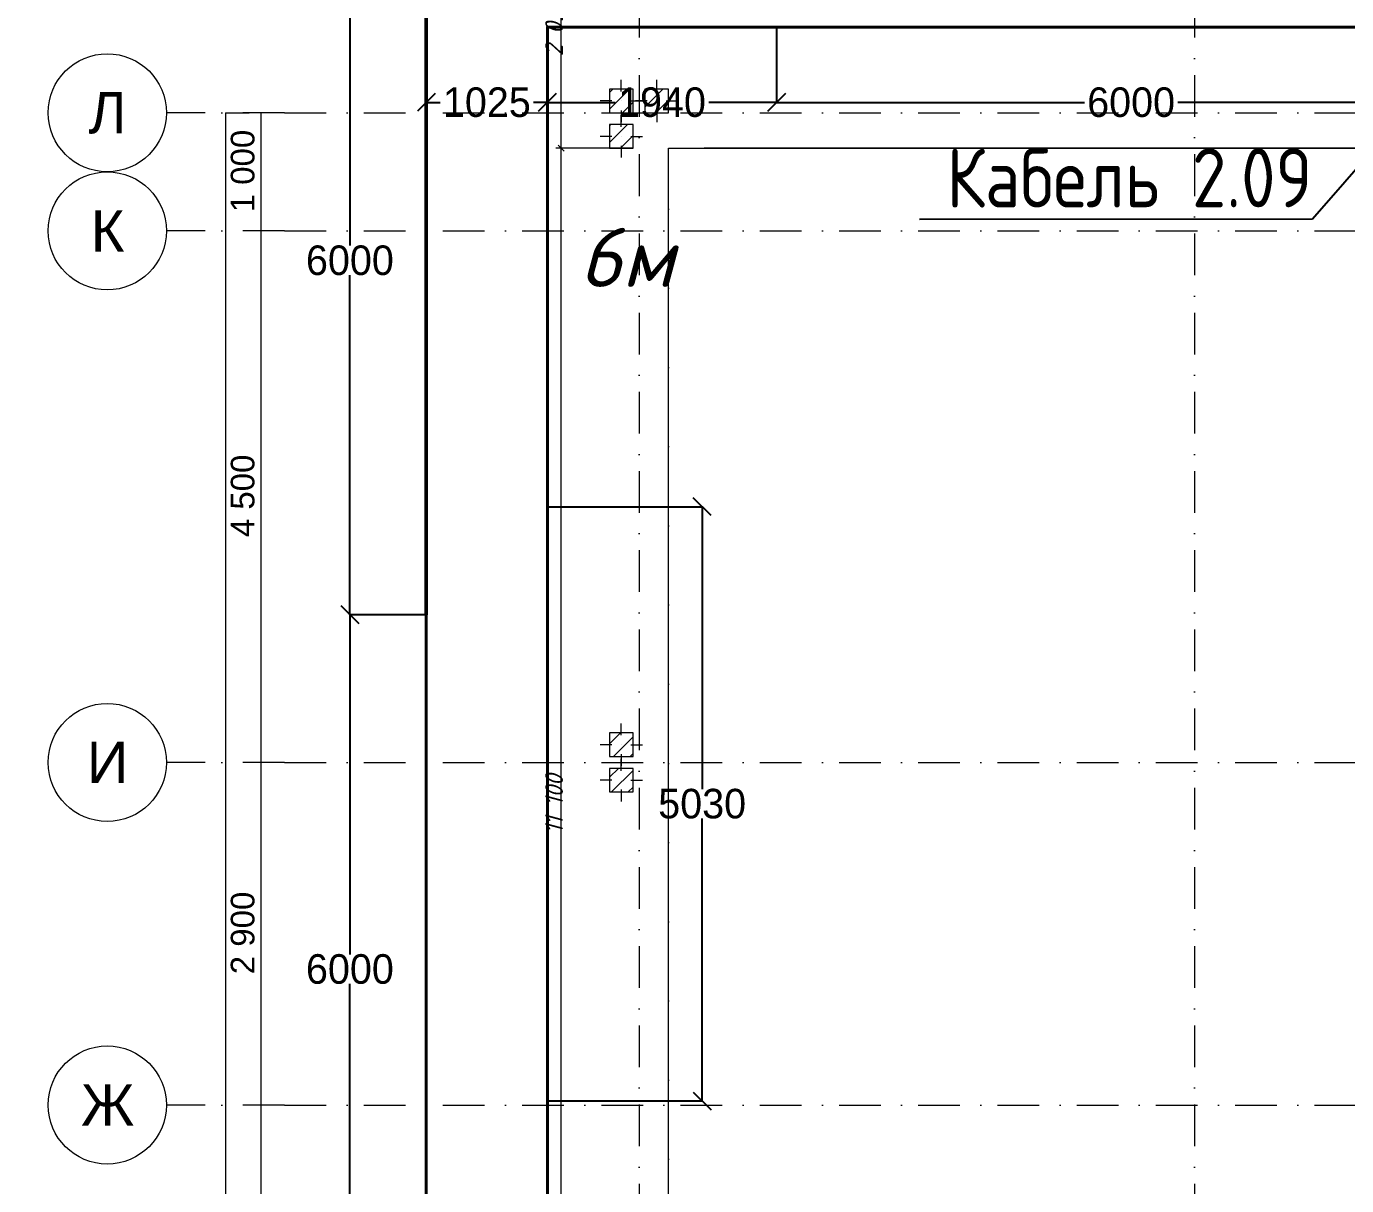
# Model space of a CAD drawing. Header units: millimetres. Extents: x 1499747 to 4230374, y -28481 to 441852.
# Drawn here: x 2426794 to 2437966, y 308201 to 318014 of the extents above; entities that cross this region are included whole.
import ezdxf
from ezdxf import colors
from ezdxf.entities.mleader import LeaderData, LeaderLine
from ezdxf.math import Vec2, Vec3
from ezdxf.xclip import XClip

# ---------------------------------------------------------------- set-up
doc = ezdxf.new("R2010")
doc.units = ezdxf.units.MM
doc.header["$MEASUREMENT"] = 0
doc.header["$XCLIPFRAME"] = 0
doc.set_wipeout_variables(frame=1)
for name, pattern in [('Dot & Dashed', [670.277762, 352.777767, -176.388884, 0, -141.111112]), ('Wipeout_Contour', [1000, 0, -1000]), ('Штрихпунктирная', [670.277762, 352.777767, -176.388884, 0, -141.111112])]:
    doc.linetypes.add(name, pattern=pattern)
for name, color, linetype in [('0_ANNOT_Dimensions', 7, 'Continuous'), ('13 этаж_25_Конструктив - Колонны', 7, 'Continuous'), ('Чертеж и Рисунок', 7, 'Continuous')]:
    doc.layers.add(name, color=color, linetype=linetype)
for name, color, linetype, lineweight in [('13 этаж_25_Конструктив - Колонны_Ном._пера__167_Ном._пера__251', 251, 'Continuous', 18), ('13 этаж_25_Конструктив - Колонны_Ном._пера__20_Ном._пера__1', 1, 'Continuous', 18), ('13 этаж_25_Конструктив - Колонны_Ном._пера__28_Ном._пера__12', 12, 'Continuous', 18), ('13 этаж_25_Конструктив - Колонны_Ном._пера__7', 7, 'Continuous', 18), ('13 этаж_25_Парапет_Ном._пера__20_Ном._пера__1', 1, 'Continuous', 18), ('13 этаж_25_Размер - ГКЛ перегородки_Ном._пера__1_Ном._пера__7', 7, 'Continuous', 18), ('13 этаж_25_Размер - Осевые Размеры_Ном._пера__1_Ном._пера__7', 7, 'Continuous', 18), ('13 этаж_25_Элемент Модели - Оси_Ном._пера__2_Ном._пера__8', 8, 'Continuous', 18), ('Кабель 2х6 mm', 150, 'Continuous', 30), ('ТП', 250, 'Continuous', 30)]:
    doc.layers.add(name, color=color, linetype=linetype, lineweight=lineweight)
doc.styles.add('ISOCPEUR_4', font='isocpeur.ttf', dxfattribs={"width": 0.85, "height": 250})
doc.styles.add('СГЕНЕРИР_СТИЛЬ_1', font='')
doc.styles.add('СГЕНЕРИР_СТИЛЬ_2', font='arial.ttf')
doc.styles.add('Текст', font='isocpeui.ttf')
doc.styles.get('СГЕНЕРИР_СТИЛЬ_1').set_extended_font_data('GOST Common', italic=True)
doc.dimstyles.get("Standard").update_dxf_attribs({"dimtxt": 0.18, "dimasz": 0.18, "dimexe": 0.18, "dimexo": 0.0625, "dimgap": 0.09, "dimtad": 0, "dimtih": 1, "dimtoh": 1, "dimdec": 4, "dimzin": 0, "dimdsep": 46, "dimtxsty": 'Standard', "dimcen": 0.09, "dimadec": 0, "dimazin": 0, "dimtfac": 1, "dimtdec": 4, "dimtofl": 0, "dimtmove": 0, "dimatfit": 3, "dimfxl": 1, "dimtolj": 1, "dimtzin": 0, "dimarcsym": 0})
pattern_1 = [(45, (1162404.69, 34264.05), (-70.7107, 70.7107), [])]

# ---------------------------------------------------------------- blocks, each defined once
blk = doc.blocks.new('Чертеж_4_25', base_point=(1186000, 29700))
at = {"layer": '13 этаж_25_Парапет_Ном._пера__20_Ном._пера__1', "color": 9, "linetype": 'Continuous', "true_color": 0xc7c8ca}
for p, q in [((1160605, 31664), (1160605, 47714)), ((1162655, 34564), (1162655, 45664)), ((1162655, 45664), (1171930, 45664))]:
    blk.add_line(p, q, dxfattribs=at)
at = {"layer": '13 этаж_25_Парапет_Ном._пера__20_Ном._пера__1', "color": 9, "linetype": 'Dot & Dashed', "true_color": 0xc7c8ca}
for p, q in [((1162655, 34564), (1162655, 45664)), ((1162655, 45664), (1171930, 45664))]:
    blk.add_line(p, q, dxfattribs=at)
at = {"layer": '13 этаж_25_Размер - ГКЛ перегородки_Ном._пера__1_Ном._пера__7', "color": 9, "linetype": 'Continuous', "true_color": 0xc7c8ca}
for p, q in [((1161747, 45664), (1161747, 47714)), ((1161722, 45689), (1161772, 45639)), ((1161722, 45689), (1161772, 45639)), ((1161747, 34564), (1161747, 45664)), ((1161747, 34564), (1161747, 45664)), ((1168606, 45664), (1162955, 45664)), ((1168606, 45664), (1162955, 45664))]:
    blk.add_line(p, q, dxfattribs=at)
at = {"layer": '13 этаж_25_Размер - Осевые Размеры_Ном._пера__1_Ном._пера__7', "linetype": 'Continuous'}
for p, q in [((1158905, 45964), (1158905, 45964)), ((1158905, 45964), (1158905, 16064)), ((1158905, 45964), (1158905, 45964)), ((1158905, 45964), (1159105, 45964)), ((1159205, 45964), (1159205, 45964)), ((1159205, 45964), (1159205, 44964)), ((1159205, 45964), (1159205, 45964)), ((1159205, 45964), (1159205, 45964)), ((1159205, 44964), (1159205, 44964)), ((1159205, 44964), (1159205, 44964)), ((1159205, 44964), (1159205, 44964)), ((1159205, 44964), (1159205, 40464)), ((1159205, 44964), (1159205, 44964)), ((1159205, 40464), (1159205, 40464)), ((1159205, 40464), (1159205, 40464)), ((1159205, 40464), (1159205, 40464)), ((1159205, 40464), (1159205, 37564)), ((1159205, 40464), (1159205, 40464)), ((1159205, 37564), (1159205, 37564)), ((1159205, 37564), (1159205, 37564)), ((1159205, 37564), (1159205, 37564)), ((1159205, 37564), (1159205, 34264)), ((1159205, 37564), (1159205, 37564))]:
    blk.add_line(p, q, dxfattribs=at)
at = {"layer": '13 этаж_25_Элемент Модели - Оси_Ном._пера__2_Ном._пера__8', "linetype": 'Штрихпунктирная'}
for p, q in [((1167105, 48964), (1167105, 14064)), ((1159405, 45964), (1158405, 45964)), ((1159405, 44964), (1158405, 44964)), ((1159405, 44964), (1216205, 44964)), ((1159405, 40464), (1158405, 40464)), ((1159405, 37564), (1158405, 37564)), ((1159405, 37564), (1216205, 37564))]:
    blk.add_line(p, q, dxfattribs=at)
at = {"layer": '13 этаж_25_Элемент Модели - Оси_Ном._пера__2_Ном._пера__8', "linetype": 'Continuous'}
for p, q in [((1159405, 45964), (1159405, 45964)), ((1159405, 45964), (1159405, 45964)), ((1159405, 44964), (1159405, 44964)), ((1159405, 44964), (1159405, 44964)), ((1159405, 40464), (1159405, 40464)), ((1159405, 40464), (1159405, 40464)), ((1159405, 37564), (1159405, 37564)), ((1159405, 37564), (1159405, 37564))]:
    blk.add_line(p, q, dxfattribs=at)
for centre in [(1157905, 45964), (1157905, 44964), (1157905, 40464), (1157905, 37564)]:
    blk.add_circle(centre, 500, dxfattribs=at)
at = {"layer": '13 этаж_25_Размер - ГКЛ перегородки_Ном._пера__1_Ном._пера__7', "color": 9, "linetype": 'Continuous', "true_color": 0xc7c8ca, "char_height": 150, "attachment_point": 7, "rotation": 90, "style": 'СГЕНЕРИР_СТИЛЬ_1'}
for s, insert in [('\\A1;{\\pql;\\fGOST Common|b0|i1|c204|p0;\\W1.000000;2\xa0050}', (1161761, 46443)), ('\\A1;{\\pql;\\fGOST Common|b0|i1|c204|p0;\\W1.000000;11\xa0100}', (1161761, 39861))]:
    blk.add_mtext(s, dxfattribs=dict(at, insert=insert))
at = {"layer": '13 этаж_25_Размер - Осевые Размеры_Ном._пера__1_Ном._пера__7', "linetype": 'Continuous', "char_height": 200, "attachment_point": 7, "rotation": 90, "style": 'СГЕНЕРИР_СТИЛЬ_2'}
for s, insert in [('\\A1;{\\pql;\\fArial|b0|i0|c204|p0;\\W1.000000;1\xa0000}', (1159153, 45121)), ('\\A1;{\\pql;\\fArial|b0|i0|c204|p0;\\W1.000000;4\xa0500}', (1159153, 42371)), ('\\A1;{\\pql;\\fArial|b0|i0|c204|p0;\\W1.000000;2\xa0900}', (1159153, 38671))]:
    blk.add_mtext(s, dxfattribs=dict(at, insert=insert))
at = {"layer": '13 этаж_25_Элемент Модели - Оси_Ном._пера__2_Ном._пера__8', "linetype": 'Continuous', "char_height": 350, "attachment_point": 1, "style": 'СГЕНЕРИР_СТИЛЬ_2'}
for s, insert in [('\\A1;{\\pql;\\fArial|b0|i0|c204|p0;\\W1.000000;Л}', (1157747, 46139)), ('\\A1;{\\pql;\\fArial|b0|i0|c204|p0;\\W1.000000;К}', (1157765, 45139)), ('\\A1;{\\pql;\\fArial|b0|i0|c204|p0;\\W1.000000;И}', (1157732, 40639)), ('\\A1;{\\pql;\\fArial|b0|i0|c204|p0;\\W1.000000;Ж}', (1157683, 37739))]:
    blk.add_mtext(s, dxfattribs=dict(at, insert=insert))
at = {"color": 9, "linetype": 'Wipeout_Contour', "ltscale": 4652621.322316021, "true_color": 0xc7c8ca}
blk.add_wipeout([(1162155, 45664), (1162355, 45664), (1162355, 45864), (1162155, 45864)], dxfattribs=at).dxf.layer = '13 этаж_25_Конструктив - Колонны'
at = {"color": 9, "linetype": 'Wipeout_Contour', "ltscale": 4651856.362068539, "true_color": 0xc7c8ca}
blk.add_wipeout([(1162155, 40514), (1162355, 40514), (1162355, 40714), (1162155, 40714)], dxfattribs=at).dxf.layer = '13 этаж_25_Конструктив - Колонны'
at = {"layer": '13 этаж_25_Конструктив - Колонны_Ном._пера__167_Ном._пера__251', "linetype": 'Continuous', "true_color": 0xc7c8ca}
h = blk.add_hatch(dxfattribs=at)
h.set_pattern_fill('МЕТАЛЛ___ТВЕРДЫЙ_СПЛАВ_0019', color=9, style=0, pattern_type=2)
h.set_pattern_definition(pattern_1)
h.paths.add_polyline_path([(1162155, 45664), (1162355, 45664), (1162355, 45864), (1162155, 45864)])
h = blk.add_hatch(dxfattribs=at)
h.set_pattern_fill('МЕТАЛЛ___ТВЕРДЫЙ_СПЛАВ_0019', color=9, style=0, pattern_type=2)
h.set_pattern_definition(pattern_1)
h.paths.add_polyline_path([(1162155, 40514), (1162355, 40514), (1162355, 40714), (1162155, 40714)])
at = {"layer": '13 этаж_25_Конструктив - Колонны_Ном._пера__20_Ном._пера__1', "color": 9, "linetype": 'Continuous', "true_color": 0xc7c8ca}
for p, q in [((1162255, 45844), (1162255, 45944)), ((1162175, 45764), (1162075, 45764)), ((1162255, 45764), (1162255, 45764)), ((1162335, 45764), (1162435, 45764)), ((1162255, 45684), (1162255, 45584)), ((1162255, 40694), (1162255, 40794)), ((1162175, 40614), (1162075, 40614)), ((1162255, 40614), (1162255, 40614)), ((1162335, 40614), (1162435, 40614)), ((1162255, 40534), (1162255, 40434))]:
    blk.add_line(p, q, dxfattribs=at)
at = {"layer": '13 этаж_25_Конструктив - Колонны_Ном._пера__28_Ном._пера__12', "color": 9, "linetype": 'Continuous', "true_color": 0xc7c8ca, "flags": 128}
for points in [[(1162155, 45664), (1162355, 45664), (1162355, 45864), (1162155, 45864)], [(1162155, 40514), (1162355, 40514), (1162355, 40714), (1162155, 40714)]]:
    blk.add_lwpolyline(points, close=True, dxfattribs=at)
at = {"layer": '13 этаж_25_Конструктив - Колонны_Ном._пера__7', "color": 9, "linetype": 'Wipeout_Contour', "true_color": 0xc7c8ca}
for p, q in [((1162355, 45864), (1162155, 45864)), ((1162155, 45864), (1162155, 45664)), ((1162355, 45664), (1162355, 45864)), ((1162155, 45664), (1162355, 45664)), ((1162355, 40714), (1162155, 40714)), ((1162155, 40714), (1162155, 40514)), ((1162355, 40514), (1162355, 40714)), ((1162155, 40514), (1162355, 40514))]:
    blk.add_line(p, q, dxfattribs=at)
at = {"layer": '13 этаж_25_Размер - ГКЛ перегородки_Ном._пера__1_Ном._пера__7', "color": 9, "linetype": 'Continuous', "true_color": 0xc7c8ca}
blk.add_line((1162355, 45664), (1161700, 45664), dxfattribs=at)
blk.add_line((1162355, 45664), (1161700, 45664), dxfattribs=at)
at = {"color": 9, "linetype": 'Wipeout_Contour', "ltscale": 4652668.690521195, "true_color": 0xc7c8ca}
blk.add_wipeout([(1162155, 45964), (1162355, 45964), (1162355, 46164), (1162155, 46164)], dxfattribs=at).dxf.layer = '13 этаж_25_Конструктив - Колонны'
at = {"color": 9, "linetype": 'Wipeout_Contour', "ltscale": 4651814.609206928, "true_color": 0xc7c8ca}
blk.add_wipeout([(1162155, 40214), (1162355, 40214), (1162355, 40414), (1162155, 40414)], dxfattribs=at).dxf.layer = '13 этаж_25_Конструктив - Колонны'
at = {"layer": '13 этаж_25_Конструктив - Колонны_Ном._пера__167_Ном._пера__251', "linetype": 'Continuous', "true_color": 0xc7c8ca}
h = blk.add_hatch(dxfattribs=at)
h.set_pattern_fill('МЕТАЛЛ___ТВЕРДЫЙ_СПЛАВ_0019', color=9, style=0, pattern_type=2)
h.set_pattern_definition(pattern_1)
h.paths.add_polyline_path([(1162155, 45964), (1162355, 45964), (1162355, 46164), (1162155, 46164)])
h = blk.add_hatch(dxfattribs=at)
h.set_pattern_fill('МЕТАЛЛ___ТВЕРДЫЙ_СПЛАВ_0019', color=9, style=0, pattern_type=2)
h.set_pattern_definition(pattern_1)
h.paths.add_polyline_path([(1162155, 40214), (1162355, 40214), (1162355, 40414), (1162155, 40414)])
at = {"layer": '13 этаж_25_Конструктив - Колонны_Ном._пера__20_Ном._пера__1', "color": 9, "linetype": 'Continuous', "true_color": 0xc7c8ca}
for p, q in [((1162255, 46144), (1162255, 46244)), ((1162175, 46064), (1162075, 46064)), ((1162255, 46064), (1162255, 46064)), ((1162335, 46064), (1162435, 46064)), ((1162255, 45984), (1162255, 45884)), ((1162255, 40394), (1162255, 40494)), ((1162175, 40314), (1162075, 40314)), ((1162255, 40314), (1162255, 40314)), ((1162255, 40234), (1162255, 40134)), ((1162335, 40314), (1162435, 40314))]:
    blk.add_line(p, q, dxfattribs=at)
at = {"layer": '13 этаж_25_Конструктив - Колонны_Ном._пера__28_Ном._пера__12', "color": 9, "linetype": 'Continuous', "true_color": 0xc7c8ca, "flags": 128}
for points in [[(1162155, 45964), (1162355, 45964), (1162355, 46164), (1162155, 46164)], [(1162155, 40214), (1162355, 40214), (1162355, 40414), (1162155, 40414)]]:
    blk.add_lwpolyline(points, close=True, dxfattribs=at)
at = {"layer": '13 этаж_25_Конструктив - Колонны_Ном._пера__7', "color": 9, "linetype": 'Wipeout_Contour', "true_color": 0xc7c8ca}
for p, q in [((1162355, 46164), (1162155, 46164)), ((1162155, 46164), (1162155, 45964)), ((1162355, 45964), (1162355, 46164)), ((1162155, 45964), (1162355, 45964)), ((1162355, 40414), (1162155, 40414)), ((1162155, 40414), (1162155, 40214)), ((1162355, 40214), (1162355, 40414)), ((1162155, 40214), (1162355, 40214))]:
    blk.add_line(p, q, dxfattribs=at)
at = {"layer": '13 этаж_25_Элемент Модели - Оси_Ном._пера__2_Ном._пера__8', "linetype": 'Штрихпунктирная'}
blk.add_line((1159405, 40464), (1216205, 40464), dxfattribs=at)
at = {"color": 9, "linetype": 'Wipeout_Contour', "ltscale": 4653867.749386681, "true_color": 0xc7c8ca}
blk.add_wipeout([(1162455, 45964), (1162655, 45964), (1162655, 46164), (1162455, 46164)], dxfattribs=at).dxf.layer = '13 этаж_25_Конструктив - Колонны'
at = {"layer": '13 этаж_25_Конструктив - Колонны_Ном._пера__167_Ном._пера__251', "linetype": 'Continuous', "true_color": 0xc7c8ca}
h = blk.add_hatch(dxfattribs=at)
h.set_pattern_fill('МЕТАЛЛ___ТВЕРДЫЙ_СПЛАВ_0019', color=9, style=0, pattern_type=2)
h.set_pattern_definition(pattern_1)
h.paths.add_polyline_path([(1162455, 45964), (1162655, 45964), (1162655, 46164), (1162455, 46164)])
at = {"layer": '13 этаж_25_Конструктив - Колонны_Ном._пера__20_Ном._пера__1', "color": 9, "linetype": 'Continuous', "true_color": 0xc7c8ca}
for p, q in [((1162555, 46144), (1162555, 46244)), ((1162475, 46064), (1162375, 46064)), ((1162555, 46064), (1162555, 46064)), ((1162635, 46064), (1162735, 46064)), ((1162555, 45984), (1162555, 45884))]:
    blk.add_line(p, q, dxfattribs=at)
at = {"layer": '13 этаж_25_Конструктив - Колонны_Ном._пера__28_Ном._пера__12', "color": 9, "linetype": 'Continuous', "true_color": 0xc7c8ca, "flags": 128}
blk.add_lwpolyline([(1162455, 45964), (1162655, 45964), (1162655, 46164), (1162455, 46164)], close=True, dxfattribs=at)
at = {"layer": '13 этаж_25_Конструктив - Колонны_Ном._пера__7', "color": 9, "linetype": 'Wipeout_Contour', "true_color": 0xc7c8ca}
for p, q in [((1162655, 46164), (1162455, 46164)), ((1162455, 46164), (1162455, 45964)), ((1162655, 45964), (1162655, 46164)), ((1162455, 45964), (1162655, 45964))]:
    blk.add_line(p, q, dxfattribs=at)
at = {"layer": '13 этаж_25_Элемент Модели - Оси_Ном._пера__2_Ном._пера__8', "linetype": 'Штрихпунктирная'}
for p, q in [((1162405, 48964), (1162405, 14064)), ((1159405, 45964), (1216205, 45964))]:
    blk.add_line(p, q, dxfattribs=at)
blk = doc.blocks.new('_Oblique')
at = {"color": 0, "linetype": 'ByBlock', "lineweight": -2}
blk.add_line((-0.5, -0.5), (0.5, 0.5), dxfattribs=at)
blk = doc.blocks.new('*D189')
at = {"layer": '0_ANNOT_Dimensions', "color": 0, "lineweight": -2, "transparency": 16777216}
for p, q in [((2430177, 319033), (2429530, 319033)), ((2429531, 319033), (2429531, 316158)), ((2429531, 313033), (2429531, 315908)), ((2430177, 313033), (2429530, 313033))]:
    blk.add_line(p, q, dxfattribs=at)
at = {"layer": 'Defpoints', "color": 0, "lineweight": 30, "transparency": 16777216}
for p in [(2430177, 319033), (2429531, 313033), (2430177, 313033)]:
    blk.add_point(p, dxfattribs=at)
at = {"layer": '0_ANNOT_Dimensions', "color": 0, "lineweight": -2, "transparency": 16777216, "xscale": 150, "yscale": 150, "zscale": 150}
for p, rotation in [((2429531, 319033), 90), ((2429531, 313033), 270)]:
    blk.add_blockref('_Oblique', p, dxfattribs=dict(at, rotation=rotation))
at = {"layer": '0_ANNOT_Dimensions', "color": 0, "lineweight": 25, "transparency": 16777216, "insert": (2429531, 316033), "char_height": 250, "attachment_point": 5}
blk.add_mtext('\\A1;6000', dxfattribs=at)
blk = doc.blocks.new('*D190')
at = {"layer": '0_ANNOT_Dimensions', "color": 0, "lineweight": -2, "transparency": 16777216}
for p, q in [((2430177, 313033), (2429530, 313033)), ((2429531, 313033), (2429531, 310158)), ((2429531, 307033), (2429531, 309908)), ((2430177, 307033), (2429530, 307033))]:
    blk.add_line(p, q, dxfattribs=at)
at = {"layer": 'Defpoints', "color": 0, "lineweight": 30, "transparency": 16777216}
for p in [(2430177, 313033), (2429531, 307033), (2430177, 307033)]:
    blk.add_point(p, dxfattribs=at)
at = {"layer": '0_ANNOT_Dimensions', "color": 0, "lineweight": -2, "transparency": 16777216, "xscale": 150, "yscale": 150, "zscale": 150}
for p, rotation in [((2429531, 313033), 90), ((2429531, 307033), 270)]:
    blk.add_blockref('_Oblique', p, dxfattribs=dict(at, rotation=rotation))
at = {"layer": '0_ANNOT_Dimensions', "color": 0, "lineweight": 25, "transparency": 16777216, "insert": (2429531, 310033), "char_height": 250, "attachment_point": 5}
blk.add_mtext('\\A1;6000', dxfattribs=at)
blk = doc.blocks.new('*D237')
at = {"layer": '0_ANNOT_Dimensions', "color": 0, "lineweight": -2, "transparency": 16777216}
for p, q in [((2433142, 318008), (2433142, 317370)), ((2439142, 318008), (2439142, 317370)), ((2433142, 317371), (2435747, 317371)), ((2439142, 317371), (2436538, 317371))]:
    blk.add_line(p, q, dxfattribs=at)
at = {"layer": 'Defpoints', "color": 0, "lineweight": 30, "transparency": 16777216}
for p in [(2433142, 318008), (2439142, 318008), (2439142, 317371)]:
    blk.add_point(p, dxfattribs=at)
at = {"layer": '0_ANNOT_Dimensions', "color": 0, "lineweight": -2, "transparency": 16777216, "xscale": 150, "yscale": 150, "zscale": 150, "rotation": 180}
blk.add_blockref('_Oblique', (2433142, 317371), dxfattribs=at)
at = {"layer": '0_ANNOT_Dimensions', "color": 0, "lineweight": -2, "transparency": 16777216, "xscale": 150, "yscale": 150, "zscale": 150}
blk.add_blockref('_Oblique', (2439142, 317371), dxfattribs=at)
at = {"layer": '0_ANNOT_Dimensions', "color": 0, "lineweight": 25, "transparency": 16777216, "insert": (2436142, 317371), "char_height": 250, "attachment_point": 5}
blk.add_mtext('\\A1;6000', dxfattribs=at)
blk = doc.blocks.new('*D239')
at = {"layer": '0_ANNOT_Dimensions', "color": 0, "lineweight": -2, "transparency": 16777216}
for p, q in [((2431203, 313948), (2432512, 313948)), ((2432512, 313948), (2432512, 311558)), ((2432512, 308918), (2432512, 311308)), ((2431203, 308918), (2432512, 308918))]:
    blk.add_line(p, q, dxfattribs=at)
at = {"layer": 'Defpoints', "color": 0, "lineweight": 30, "transparency": 16777216}
for p in [(2431202, 313948), (2431202, 308918), (2432512, 308918)]:
    blk.add_point(p, dxfattribs=at)
at = {"layer": '0_ANNOT_Dimensions', "color": 0, "lineweight": -2, "transparency": 16777216, "xscale": 150, "yscale": 150, "zscale": 150}
for p, rotation in [((2432512, 313948), 90), ((2432512, 308918), 270)]:
    blk.add_blockref('_Oblique', p, dxfattribs=dict(at, rotation=rotation))
at = {"layer": '0_ANNOT_Dimensions', "color": 0, "lineweight": 25, "transparency": 16777216, "insert": (2432512, 311433), "char_height": 250, "attachment_point": 5}
blk.add_mtext('\\A1;5030', dxfattribs=at)
blk = doc.blocks.new('*D240')
at = {"layer": '0_ANNOT_Dimensions', "color": 0, "lineweight": -2, "transparency": 16777216}
for p, q in [((2431202, 318008), (2431202, 317371)), ((2433142, 318008), (2433142, 317371)), ((2431202, 317371), (2431777, 317371)), ((2433142, 317371), (2432568, 317371))]:
    blk.add_line(p, q, dxfattribs=at)
at = {"layer": 'Defpoints', "color": 0, "lineweight": 30, "transparency": 16777216}
for p in [(2431202, 318008), (2433142, 318008), (2431202, 317371)]:
    blk.add_point(p, dxfattribs=at)
at = {"layer": '0_ANNOT_Dimensions', "color": 0, "lineweight": -2, "transparency": 16777216, "xscale": 150, "yscale": 150, "zscale": 150, "rotation": 180}
blk.add_blockref('_Oblique', (2431202, 317371), dxfattribs=at)
at = {"layer": '0_ANNOT_Dimensions', "color": 0, "lineweight": -2, "transparency": 16777216, "xscale": 150, "yscale": 150, "zscale": 150}
blk.add_blockref('_Oblique', (2433142, 317371), dxfattribs=at)
at = {"layer": '0_ANNOT_Dimensions', "color": 0, "lineweight": 25, "transparency": 16777216, "insert": (2432172, 317371), "char_height": 250, "attachment_point": 5}
blk.add_mtext('\\A1;1940', dxfattribs=at)
blk = doc.blocks.new('*D241')
at = {"layer": '0_ANNOT_Dimensions', "color": 0, "lineweight": -2, "transparency": 16777216}
for p, q in [((2430177, 318008), (2430177, 317371)), ((2431202, 318008), (2431202, 317371)), ((2430177, 317371), (2430294, 317371)), ((2431202, 317371), (2431086, 317371))]:
    blk.add_line(p, q, dxfattribs=at)
at = {"layer": 'Defpoints', "color": 0, "lineweight": 30, "transparency": 16777216}
for p in [(2430177, 318008), (2431202, 318008), (2430177, 317371)]:
    blk.add_point(p, dxfattribs=at)
at = {"layer": '0_ANNOT_Dimensions', "color": 0, "lineweight": -2, "transparency": 16777216, "xscale": 150, "yscale": 150, "zscale": 150, "rotation": 180}
blk.add_blockref('_Oblique', (2430177, 317371), dxfattribs=at)
at = {"layer": '0_ANNOT_Dimensions', "color": 0, "lineweight": -2, "transparency": 16777216, "xscale": 150, "yscale": 150, "zscale": 150}
blk.add_blockref('_Oblique', (2431202, 317371), dxfattribs=at)
at = {"layer": '0_ANNOT_Dimensions', "color": 0, "lineweight": 25, "transparency": 16777216, "insert": (2430690, 317371), "char_height": 250, "attachment_point": 5}
blk.add_mtext('\\A1;1025', dxfattribs=at)

msp = doc.modelspace()

# ---------------------------------------------------------------- block references
at = {"layer": 'Чертеж и Рисунок', "linetype": 'Continuous'}
ref = msp.add_blockref('Чертеж_4_25', (2455572.80168, 301019.07632), dxfattribs=at)
XClip(ref).set_block_clipping_path([(1144000, 0), (1228000, 59400.0000000006)])

# ---------------------------------------------------------------- next in the draw order: linework, layer by layer
at = {"layer": 'Кабель 2х6 mm', "color": 244, "lineweight": 50, "true_color": 0x991b1e}
msp.add_lwpolyline([(2430177.4918, 313033.12708), (2430177.4918, 319033.12708)], dxfattribs=at)
at = {"layer": 'Кабель 2х6 mm', "color": 85, "lineweight": 40, "true_color": 0x58ba48}
for points in [[(2433142.4918, 318008.12708), (2431202.4918, 318008.12708), (2431202.4918, 313948.12708)], [(2433142.4918, 304858.12708), (2431202.4918, 304858.12708), (2431202.4918, 308918.12708)]]:
    msp.add_lwpolyline(points, dxfattribs=at)
at = {"layer": 'Кабель 2х6 mm', "color": 116, "lineweight": 40, "true_color": 0x136734}
for points in [[(2433142.4918, 318008.12708), (2439142.4918, 318008.12708)], [(2431202.4918, 308918.12708), (2431202.4918, 313948.12708)]]:
    msp.add_lwpolyline(points, dxfattribs=at)
at = {"layer": 'Кабель 2х6 mm', "color": 11, "lineweight": 40, "true_color": 0xf27172}
msp.add_lwpolyline([(2430177.4918, 313033.12708), (2430177.4918, 307033.12708)], dxfattribs=at)

# ---------------------------------------------------------------- next in the draw order: texts
at = {"color": 18, "lineweight": 50, "true_color": 0x000000, "insert": (2431469.1411, 316309.07021), "char_height": 500, "width": 12874.2351114, "attachment_point": 1, "style": 'Текст'}
msp.add_mtext('6м', dxfattribs=at)

# ---------------------------------------------------------------- next in the draw order: dimensions: what is measured, and where the dimension line sits
at = {"layer": '0_ANNOT_Dimensions', "lineweight": 25}
for base, p1, p2, picture, middle in [((2429530.60336, 313033.12708), (2430177.4918, 319033.12708), (2430177.4918, 313033.12708), '*D189', (2429530.60336, 316033.12708)), ((2429530.60336, 307033.12708), (2430177.4918, 313033.12708), (2430177.4918, 307033.12708), '*D190', (2429530.60336, 310033.12708))]:
    dim = msp.add_linear_dim(base=base, p1=p1, p2=p2, angle=90, dimstyle='Standard', override={"dimtxt": 250, "dimasz": 150, "dimdec": 0, "dimblk1": 'Oblique', "dimblk2": 'Oblique', "dimsah": 1}, dxfattribs=at)
    dim.commit()
    dim.dimension.update_dxf_attribs({"geometry": picture, "text_midpoint": middle})
for base, p1, p2, picture, middle in [((2430177.4918, 317370.76472), (2431202.4918, 318008.12708), (2430177.4918, 318008.12708), '*D241', (2430689.9918, 317370.76472)), ((2431202.4918, 317370.94472), (2433142.4918, 318008.12708), (2431202.4918, 318008.12708), '*D240', (2432172.4918, 317370.94472)), ((2439142.4918, 317370.56472), (2433142.4918, 318008.12708), (2439142.4918, 318008.12708), '*D237', (2436142.4918, 317370.56472))]:
    dim = msp.add_linear_dim(base=base, p1=p1, p2=p2, dimstyle='Standard', override={"dimtxt": 250, "dimasz": 150, "dimdec": 0, "dimblk1": 'Oblique', "dimblk2": 'Oblique', "dimsah": 1}, dxfattribs=at)
    dim.commit()
    dim.dimension.update_dxf_attribs({"geometry": picture, "text_midpoint": middle})
dim = msp.add_linear_dim(base=(2432512.263, 308918.12708), p1=(2431202.4918, 313948.12708), p2=(2431202.4918, 308918.12708), angle=90, dimstyle='Standard', override={"dimtxt": 250, "dimasz": 150, "dimdec": 0, "dimblk1": 'Oblique', "dimblk2": 'Oblique', "dimsah": 1}, dxfattribs=at)
dim.commit()
dim.dimension.update_dxf_attribs({"geometry": '*D239', "text_midpoint": (2432512.263, 311433.12708), "dimtype": 160})

# ---------------------------------------------------------------- next in the draw order: leaders
at = {"layer": 'ТП', "lineweight": 30}
ml = msp.add_multileader_mtext('Standard', dxfattribs=at)
ml.set_content('(Ввод питания и UTP )', color=256, style='ISOCPEUR_4')
ml.set_leader_properties()
ml.build(insert=Vec2(0, 0))
ml.multileader.update_dxf_attribs({"text_right_attachment_type": 6, "dogleg_length": 0.00000000013, "arrow_head_size": 0.18})
ctx = ml.context
ctx.base_point, ctx.char_height, ctx.arrow_head_size, ctx.landing_gap_size, ctx.plane_origin = Vec3(2423516.85889, 320029.55404), 500, 0.18, 0.09, Vec3(2428341.67933, 328593.1777)
ctx.right_attachment, ctx.text_align_type = 6, 2
notes = []
notes.append((ctx, [(1, (1, 1, 0), (2429552.03889, 319704.55404), (-1, 0), 0.00000000013, [(0, [(2430177.4918, 319033.12708)], 0, [])])]))
ctx.mtext.insert, ctx.mtext.alignment, ctx.mtext.flow_direction = Vec3(2429551.94889, 320304.55404), 3, 5
ml = msp.add_multileader_mtext('Standard', dxfattribs=at)
ml.set_content('Кабель 2.02', color=256, style='ISOCPEUR_4')
ml.set_leader_properties()
ml.build(insert=Vec2(0, 0))
ml.multileader.update_dxf_attribs({"text_right_attachment_type": 6, "dogleg_length": 0.36, "arrow_head_size": 0.18})
ctx = ml.context
ctx.base_point, ctx.char_height, ctx.arrow_head_size, ctx.landing_gap_size, ctx.plane_origin, ctx.plane_x_axis, ctx.plane_y_axis = Vec3(2433340.05641, 318427.61698), 500, 0.18, 0.09, Vec3(2442889.05694, 316055.3722), Vec3(0.9999997664, 0.0006834744), Vec3(-0.0006834744, 0.9999997664)
ctx.right_attachment = 6
notes.append((ctx, [(0, (1, 1, 0), (2433340.05641, 318427.61698), (0.9999997664, 0.0006834744), 0.00000000013, [(0, [(2432527.4918, 318858.52656)], 0, [])])]))
ctx.mtext.insert, ctx.mtext.text_direction, ctx.mtext.rotation, ctx.mtext.width, ctx.mtext.flow_direction = Vec3(2433339.97554, 318677.61698), Vec3(0.9999997664, 0.0006834744), 0.0006834744, 3333.2408404, 5
ml = msp.add_multileader_mtext('Standard', dxfattribs=at)
ml.set_content('Кабель 2.09', color=256, style='ISOCPEUR_4')
ml.set_leader_properties()
ml.build(insert=Vec2(0, 0))
ml.multileader.update_dxf_attribs({"text_right_attachment_type": 6, "dogleg_length": 0.36, "arrow_head_size": 0.18})
ctx = ml.context
ctx.base_point, ctx.char_height, ctx.arrow_head_size, ctx.landing_gap_size, ctx.plane_origin, ctx.plane_x_axis, ctx.plane_y_axis = Vec3(2434616.88887, 316731.03565), 500, 0.18, 0.09, Vec3(2444658.63877, 314135.50526), Vec3(0.9999997664, 0.0006834744), Vec3(-0.0006834744, 0.9999997664)
ctx.right_attachment, ctx.text_align_type = 6, 2
notes.append((ctx, [(1, (1, 1, 0), (2437677.30737, 316383.12728), (-0.9999997664, -0.0006834744), 0.00000000013, [(0, [(2439092.4163, 318006.74556)], 0, [])])]))
ctx.mtext.insert, ctx.mtext.text_direction, ctx.mtext.rotation, ctx.mtext.width, ctx.mtext.alignment, ctx.mtext.flow_direction = Vec3(2437676.80728, 316983.12708), Vec3(0.9999997664, 0.0006834744), 0.0006834744, 3333.2408404, 3, 5
for ctx, leaders in notes:
    for number, flags, end, landing, length, lines in leaders:
        leader = LeaderData()
        leader.index, (leader.has_last_leader_line, leader.has_dogleg_vector, leader.attachment_direction) = number, flags
        leader.last_leader_point, leader.dogleg_vector, leader.dogleg_length = Vec3(end), Vec3(landing), length
        for number, points, colour, breaks in lines:
            line = LeaderLine()
            line.index, line.vertices, line.color, line.breaks = number, Vec3.list(points), colors.encode_raw_color(colour), breaks
            leader.lines.append(line)
        ctx.leaders.append(leader)

doc.saveas('drawing.dxf')
